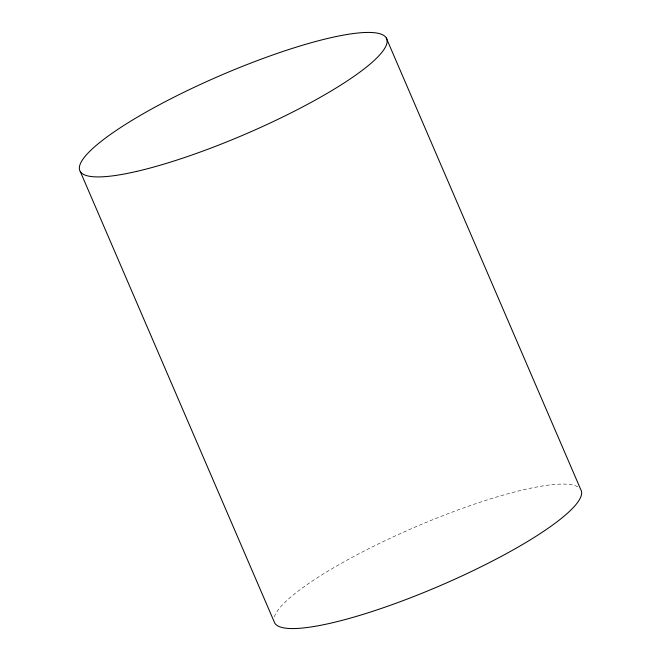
<?xml version="1.0" encoding="UTF-8"?>
<svg xmlns="http://www.w3.org/2000/svg" width="661" height="661" viewBox="0 0 661 661"><rect width="100%" height="100%" fill="white"/><g stroke="black" fill="none" stroke-linecap="round" stroke-linejoin="round"><path stroke-width="0.5" stroke-dasharray="3.31 2.48" d="M274.332 616.903A166.985 31.86 -23.3 0 1 418.19 525.759A166.985 31.86 -23.3 0 1 578.532 487.256"/><path stroke-width="0.99" d="M386.255 37.933L580.771 489.578A166.985 31.86 -23.3 0 1 444.101 583.969A166.985 31.86 -23.3 0 1 274.745 623.067L80.229 171.422M136.604 171.414A166.985 31.86 -23.3 0 0 385.272 47.361A166.985 31.86 -23.3 0 0 177.85 95.25A166.985 31.86 -23.3 0 0 136.604 171.414"/></g></svg>
